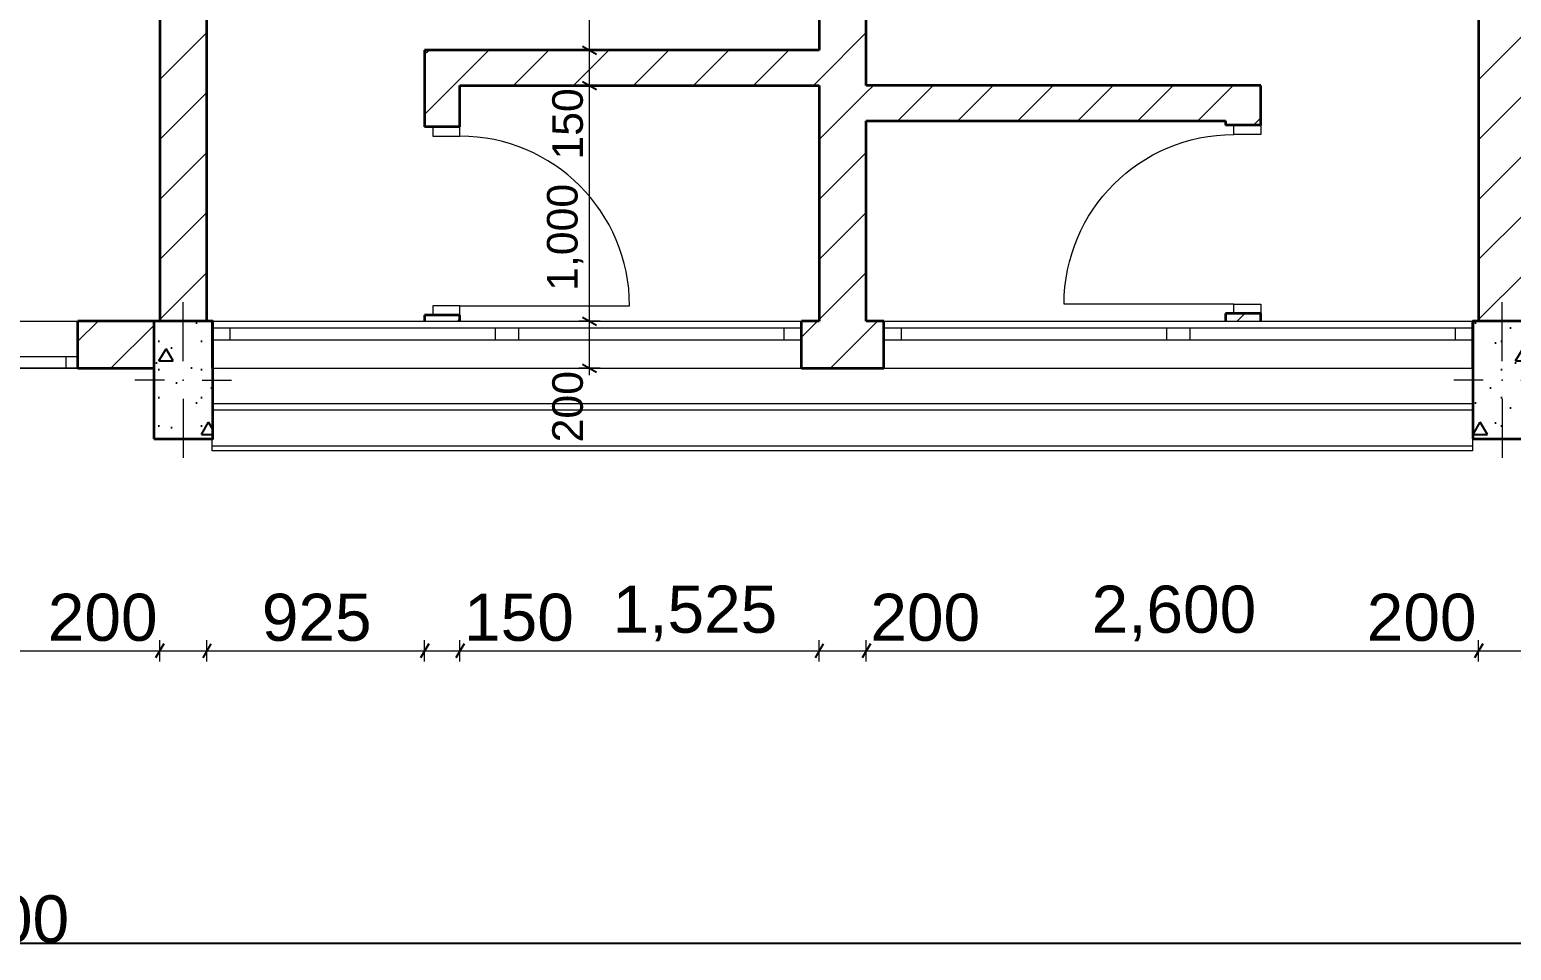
# Model space of a CAD drawing. Header units: millimetres. Extents: x 323482 to 503016, y 8175 to 72038.
# Drawn here: x 429471 to 435762, y 30234 to 34143 of the extents above; entities that cross this region are included whole.
import ezdxf

# ---------------------------------------------------------------- set-up
doc = ezdxf.new("R2010")
doc.units = ezdxf.units.MM
doc.header["$MEASUREMENT"] = 0
doc.linetypes.add('Hidden Line', pattern=[391.222223, 282.222223, -109])
for name, color, linetype in [('ARCHICAD Doors', 7, 'Continuous'), ('ARCHICAD Windows', 7, 'Continuous'), ('Dimensioning - General', 7, 'Continuous'), ('Structural - Bearing', 7, 'Continuous')]:
    doc.layers.add(name, color=color, linetype=linetype)
for name, color, linetype, lineweight, true_color in [('ARCHICAD Doors_Pen_No__23', 7, 'Continuous', 20, 0xff6600), ('ARCHICAD Doors_Pen_No__3', 7, 'Continuous', 18, 0xff6600), ('ARCHICAD Windows_Pen_No__23', 7, 'Continuous', 20, 0xff6600), ('ARCHICAD Windows_Pen_No__3', 7, 'Continuous', 18, 0xff6600), ('Dimensioning - General_Pen_No__45', 7, 'Continuous', 25, 0x40a5ff), ('Dimensioning - General_Pen_No__85', 7, 'Continuous', 20, 0x80c2ff), ('Structural - Bearing_Pen_No__107', 7, 'Continuous', 13, 0xaaaaaa), ('Structural - Bearing_Pen_No__28', 7, 'Continuous', 35, 0xa80f02), ('Structural - Bearing_Pen_No__48', 7, 'Continuous', 25, 0xa80f02), ('Structural - Bearing_Pen_No__78', 7, 'Continuous', 20, 0x00bb5e), ('Structural - Bearing_Pen_No__88', 7, 'Continuous', 20, 0xfd4435), ('Structural - Bearing_Pen_No__89', 7, 'Continuous', 20, 0x71cebe)]:
    doc.layers.add(name, color=color, linetype=linetype, lineweight=lineweight, true_color=true_color)
for name, color, linetype, lineweight in [('ARCHICAD Doors_Pen_No__27', 7, 'Continuous', 35), ('ARCHICAD Windows_Pen_No__27', 7, 'Continuous', 35), ('Dimensioning - General_Pen_No__46', 5, 'Continuous', 25), ('Structural - Bearing_Pen_No__20', 1, 'Continuous', 0), ('Structural - Bearing_Pen_No__27', 7, 'Continuous', 35)]:
    doc.layers.add(name, color=color, linetype=linetype, lineweight=lineweight)
doc.styles.add('GENERATED_STYLE_1', font='arial.ttf')
doc.dimstyles.new('GENERATED_STYLE__3', dxfattribs={"dimtxt": 300, "dimasz": 45.6, "dimexe": 0.18, "dimexo": 0.0625, "dimgap": 0.09, "dimtad": 1, "dimdec": 0, "dimzin": 0, "dimdsep": 46, "dimtxsty": 'GENERATED_STYLE_1', "dimblk": 'ARROWHEAD_2', "dimblk1": 'ARROWHEAD_2', "dimblk2": 'ARROWHEAD_2', "dimcen": 0.09, "dimse1": 1, "dimse2": 1, "dimclrd": 256, "dimclre": 256, "dimclrt": 5, "dimadec": 0, "dimazin": 0, "dimtfac": 1, "dimtdec": 4, "dimtmove": 0, "dimatfit": 3, "dimfxl": 1, "dimtolj": 1, "dimtzin": 0, "dimarcsym": 0})
doc.dimstyles.new('GENERATED_STYLE__5', dxfattribs={"dimtxt": 129.999995, "dimasz": 45.6, "dimexe": 0.18, "dimexo": 0.0625, "dimgap": 0.09, "dimtad": 1, "dimdec": 0, "dimzin": 0, "dimdsep": 46, "dimtxsty": 'GENERATED_STYLE_1', "dimblk": 'ARROWHEAD_2', "dimblk1": 'ARROWHEAD_2', "dimblk2": 'ARROWHEAD_2', "dimcen": 0.09, "dimse1": 1, "dimse2": 1, "dimclrd": 256, "dimclre": 256, "dimclrt": 5, "dimadec": 0, "dimazin": 0, "dimtfac": 1, "dimtdec": 4, "dimtmove": 0, "dimatfit": 3, "dimfxl": 1, "dimtolj": 1, "dimtzin": 0, "dimarcsym": 0})
doc.dimstyles.new('GENERATED_STYLE__6', dxfattribs={"dimtxt": 200, "dimasz": 45.6, "dimexe": 0.18, "dimexo": 0.0625, "dimgap": 0.09, "dimtad": 1, "dimtih": 1, "dimtoh": 1, "dimdec": 0, "dimzin": 0, "dimdsep": 46, "dimtxsty": 'GENERATED_STYLE_1', "dimblk": 'ARROWHEAD_2', "dimblk1": 'ARROWHEAD_2', "dimblk2": 'ARROWHEAD_2', "dimcen": 0.09, "dimse1": 1, "dimse2": 1, "dimclrd": 256, "dimclre": 256, "dimclrt": 5, "dimadec": 0, "dimazin": 0, "dimtfac": 1, "dimtdec": 4, "dimtmove": 0, "dimatfit": 3, "dimfxl": 1, "dimtolj": 1, "dimtzin": 0, "dimarcsym": 0})
pattern_1 = [(0, (0, 0), (0, 152), [])]
pattern_2 = [(45, (0, 0), (-127.27922, 127.27922), [])]
pattern_3 = [(0, (0, 0), (0, 623.5383), [60, -300]), (0, (180, 311.8), (0, 623.5383), [60, -300]), (60, (0, 0), (-540, 311.7692), [60, -300]), (60, (360, 0), (-540, 311.7692), [60, -300]), (120, (60, 0), (540, 311.7692), [60, -300]), (120, (420, 0), (540, 311.7692), [60, -300]), (0, (0, 60), (0, 120.000005), [0, -120.000005, 0, -180.000007]), (45, (60, 60), (-84.852817, 84.852817), [0, -90.000004, 0, -150.000006])]

# ---------------------------------------------------------------- blocks, each defined once
blk = doc.blocks.new('Slab_19', base_point=(430246.9, 32555.2))
at = {"layer": 'Structural - Bearing_Pen_No__78', "linetype": 'Continuous', "lineweight": 20, "true_color": 0x00bb5e}
h = blk.add_hatch(dxfattribs=at)
h.set_pattern_fill('PLANK_FLOOR', color=112, style=0, pattern_type=2)
h.set_pattern_definition(pattern_1)
h.paths.add_polyline_path([(430246.9, 32555.2), (430246.9, 32355.2), (435597.1, 32355.2), (435597.1, 32555.2)])
at = {"layer": 'Structural - Bearing_Pen_No__89', "color": 123, "linetype": 'Continuous', "lineweight": 20, "true_color": 0x71cebe, "flags": 128}
blk.add_lwpolyline([(430246.9, 32555.2), (435597.1, 32555.2), (435597.1, 32355.2), (430246.9, 32355.2)], close=True, dxfattribs=at)
blk = doc.blocks.new('Slab_20', base_point=(430246.9, 32555.2))
at = {"layer": 'Structural - Bearing_Pen_No__78', "linetype": 'Continuous', "lineweight": 20, "true_color": 0x00bb5e}
h = blk.add_hatch(dxfattribs=at)
h.set_pattern_fill('PLANK_FLOOR', color=112, style=0, pattern_type=2)
h.set_pattern_definition(pattern_1)
h.paths.add_polyline_path([(430246.9, 32555.2), (430246.9, 32355.2), (435597.1, 32355.2), (435597.1, 32555.2)])
at = {"layer": 'Structural - Bearing_Pen_No__89', "color": 123, "linetype": 'Continuous', "lineweight": 20, "true_color": 0x71cebe, "flags": 128}
blk.add_lwpolyline([(430246.9, 32555.2), (435597.1, 32555.2), (435597.1, 32355.2), (430246.9, 32355.2)], close=True, dxfattribs=at)
blk = doc.blocks.new('Slab_21', base_point=(430246.9, 32555.2))
at = {"layer": 'Structural - Bearing_Pen_No__78', "linetype": 'Continuous', "lineweight": 20, "true_color": 0x00bb5e}
h = blk.add_hatch(dxfattribs=at)
h.set_pattern_fill('PLANK_FLOOR', color=112, style=0, pattern_type=2)
h.set_pattern_definition(pattern_1)
h.paths.add_polyline_path([(430246.9, 32555.2), (430246.9, 32355.2), (435597.1, 32355.2), (435597.1, 32555.2)])
at = {"layer": 'Structural - Bearing_Pen_No__89', "color": 123, "linetype": 'Continuous', "lineweight": 20, "true_color": 0x71cebe, "flags": 128}
blk.add_lwpolyline([(430246.9, 32555.2), (435597.1, 32555.2), (435597.1, 32355.2), (430246.9, 32355.2)], close=True, dxfattribs=at)
blk = doc.blocks.new('Wall_16', base_point=(432923.3, 37055.2))
at = {"layer": 'Structural - Bearing_Pen_No__107', "linetype": 'Continuous', "lineweight": 13, "true_color": 0xaaaaaa}
h = blk.add_hatch(dxfattribs=at)
h.set_pattern_fill('MASONRY_BLOCK', color=253, style=0, pattern_type=2)
h.set_pattern_definition(pattern_2)
h.paths.add_polyline_path([(433023.3, 36955.2), (432823.3, 36955.2), (432823.3, 35954.9), (433023.3, 35954.9)])
h = blk.add_hatch(dxfattribs=at)
h.set_pattern_fill('MASONRY_BLOCK', color=253, style=0, pattern_type=2)
h.set_pattern_definition(pattern_2)
h.paths.add_polyline_path([(433023.3, 35754.9), (432823.3, 35754.9), (432823.3, 32905.2), (433023.3, 32905.2)])
at = {"layer": 'Structural - Bearing_Pen_No__27', "color": 7, "linetype": 'Continuous', "lineweight": 35, "flags": 128}
for points in [[(432823.3, 36955.2), (432823.3, 35954.9)], [(433023.3, 35954.9), (433023.3, 36955.2)], [(432823.3, 35754.9), (432823.3, 34055.7)], [(433023.3, 34905.2), (433023.3, 35754.9)], [(433023.3, 33905.7), (433023.3, 34755.2)], [(432823.3, 33905.7), (432823.3, 32905.2)], [(433023.3, 32905.2), (433023.3, 33755.7)]]:
    blk.add_lwpolyline(points, dxfattribs=at)
blk = doc.blocks.new('Wall_20', base_point=(435723.1, 32705.2))
at = {"layer": 'Structural - Bearing_Pen_No__107', "linetype": 'Continuous', "lineweight": 13, "true_color": 0xaaaaaa}
h = blk.add_hatch(dxfattribs=at)
h.set_pattern_fill('MASONRY_BLOCK', color=253, style=0, pattern_type=2)
h.set_pattern_definition(pattern_2)
h.paths.add_polyline_path([(435623.1, 32905.2), (435823.1, 32905.2), (435823.1, 36955.2), (435623.1, 36955.2)])
at = {"layer": 'Structural - Bearing_Pen_No__27', "color": 7, "linetype": 'Continuous', "lineweight": 35, "flags": 128}
for points in [[(435623.1, 36955.2), (435623.1, 35954.9)], [(435823.1, 32905.2), (435823.1, 36955.2)], [(435623.1, 35754.9), (435623.1, 32905.2)]]:
    blk.add_lwpolyline(points, dxfattribs=at)
blk = doc.blocks.new('Wall_21', base_point=(430123.4, 37055.2))
at = {"layer": 'Structural - Bearing_Pen_No__107', "linetype": 'Continuous', "lineweight": 13, "true_color": 0xaaaaaa}
h = blk.add_hatch(dxfattribs=at)
h.set_pattern_fill('MASONRY_BLOCK', color=253, style=0, pattern_type=2)
h.set_pattern_definition(pattern_2)
h.paths.add_polyline_path([(430223.4, 36955.2), (430023.4, 37155.2), (430023.4, 32905.2), (430223.4, 32905.2)])
at = {"layer": 'Structural - Bearing_Pen_No__27', "color": 7, "linetype": 'Continuous', "lineweight": 35, "flags": 128}
for points in [[(430023.4, 37155.2), (430023.4, 32905.2)], [(430223.4, 35954.9), (430223.4, 36955.2)], [(430223.4, 32905.2), (430223.4, 35754.9)]]:
    blk.add_lwpolyline(points, dxfattribs=at)
blk = doc.blocks.new('Wall_28', base_point=(432923.3, 33980.7))
at = {"layer": 'Structural - Bearing_Pen_No__107', "linetype": 'Continuous', "lineweight": 13, "true_color": 0xaaaaaa}
h = blk.add_hatch(dxfattribs=at)
h.set_pattern_fill('MASONRY_BLOCK', color=253, style=0, pattern_type=2)
h.set_pattern_definition(pattern_2)
h.paths.add_polyline_path([(432823.3, 34055.7), (431148.3, 34055.7), (431298.3, 33905.7), (432823.3, 33905.7)])
at = {"layer": 'Structural - Bearing_Pen_No__27', "color": 7, "linetype": 'Continuous', "lineweight": 35, "flags": 128}
for points in [[(432823.3, 34055.7), (431148.3, 34055.7)], [(431298.3, 33905.7), (432823.3, 33905.7)]]:
    blk.add_lwpolyline(points, dxfattribs=at)
blk = doc.blocks.new('Door 21_2')
at = {"layer": 'ARCHICAD Doors_Pen_No__23', "color": 30, "linetype": 'Continuous', "lineweight": 20, "true_color": 0xff6600}
for p, q in [((-360, 0), (-400, 0)), ((-400, 0), (-400, -115)), ((-360, -115), (-360, 0)), ((400, 0), (360, 0)), ((360, 0), (360, -115)), ((400, -115), (400, 0)), ((-400, -115), (-360, -115)), ((360, -115), (400, -115))]:
    blk.add_line(p, q, dxfattribs=at)
at = {"layer": 'ARCHICAD Doors_Pen_No__27', "color": 7, "linetype": 'Continuous', "lineweight": 35}
for p, q in [((-400, 0), (-400, -115)), ((-400, 0), (-400, -115)), ((400, 0), (400, -115)), ((400, 0), (400, -115)), ((-400, -115), (-400, -150)), ((400, -115), (400, -150))]:
    blk.add_line(p, q, dxfattribs=at)
at = {"layer": 'ARCHICAD Doors_Pen_No__3', "color": 30, "linetype": 'Continuous', "lineweight": 18, "true_color": 0xff6600}
blk.add_line((360, 0), (360, 720), dxfattribs=at)
blk.add_arc((360, 0), 720, 90, 180, dxfattribs=at)
blk = doc.blocks.new('Wall_29', base_point=(431223.3, 33980.7))
at = {"layer": 'Structural - Bearing_Pen_No__107', "linetype": 'Continuous', "lineweight": 13, "true_color": 0xaaaaaa}
h = blk.add_hatch(dxfattribs=at)
h.set_pattern_fill('MASONRY_BLOCK', color=253, style=0, pattern_type=2)
h.set_pattern_definition(pattern_2)
h.paths.add_polyline_path([(431298.3, 33905.7), (431148.3, 34055.7), (431148.3, 33730.2), (431298.3, 33730.2)])
h = blk.add_hatch(dxfattribs=at)
h.set_pattern_fill('MASONRY_BLOCK', color=253, style=0, pattern_type=2)
h.set_pattern_definition(pattern_2)
h.paths.add_polyline_path([(431148.3, 32905.2), (431298.3, 32905.2), (431298.3, 32930.2), (431148.3, 32930.2)])
at = {"layer": 'Structural - Bearing_Pen_No__27', "color": 7, "linetype": 'Continuous', "lineweight": 35}
for p, q in [((431183.3, 33730.2), (431148.3, 33730.2)), ((431298.3, 33730.2), (431183.3, 33730.2)), ((431183.3, 32930.2), (431148.3, 32930.2)), ((431298.3, 32930.2), (431183.3, 32930.2))]:
    blk.add_line(p, q, dxfattribs=at)
at = {"layer": 'Structural - Bearing_Pen_No__27', "color": 7, "linetype": 'Continuous', "lineweight": 35, "flags": 128}
for points in [[(431148.3, 34055.7), (431148.3, 33730.2)], [(431298.3, 33730.2), (431298.3, 33905.7)], [(431148.3, 32930.2), (431148.3, 32905.2)], [(431298.3, 32905.2), (431298.3, 32930.2)]]:
    blk.add_lwpolyline(points, dxfattribs=at)
at = {"layer": 'ARCHICAD Doors', "color": 21, "linetype": 'Continuous', "lineweight": 18, "true_color": 0xff9955, "zscale": 1000, "rotation": 270}
blk.add_blockref('Door 21_2', (431298.3, 33330.2), dxfattribs=at)
blk = doc.blocks.new('Wall_30', base_point=(432923.3, 33830.7))
at = {"layer": 'Structural - Bearing_Pen_No__107', "linetype": 'Continuous', "lineweight": 13, "true_color": 0xaaaaaa}
h = blk.add_hatch(dxfattribs=at)
h.set_pattern_fill('MASONRY_BLOCK', color=253, style=0, pattern_type=2)
h.set_pattern_definition(pattern_2)
h.paths.add_polyline_path([(433023.3, 33755.7), (434548.3, 33755.7), (434698.3, 33905.7), (433023.3, 33905.7)])
at = {"layer": 'Structural - Bearing_Pen_No__27', "color": 7, "linetype": 'Continuous', "lineweight": 35, "flags": 128}
for points in [[(434698.3, 33905.7), (433023.3, 33905.7)], [(433023.3, 33755.7), (434548.3, 33755.7)]]:
    blk.add_lwpolyline(points, dxfattribs=at)
blk = doc.blocks.new('Door 21_4')
at = {"layer": 'ARCHICAD Doors_Pen_No__23', "color": 30, "linetype": 'Continuous', "lineweight": 20, "true_color": 0xff6600}
for p, q in [((-360, 0), (-400, 0)), ((-400, 0), (-400, -115)), ((-360, -115), (-360, 0)), ((400, 0), (360, 0)), ((360, 0), (360, -115)), ((400, -115), (400, 0)), ((-400, -115), (-360, -115)), ((360, -115), (400, -115))]:
    blk.add_line(p, q, dxfattribs=at)
at = {"layer": 'ARCHICAD Doors_Pen_No__27', "color": 7, "linetype": 'Continuous', "lineweight": 35}
for p, q in [((-400, 0), (-400, 35)), ((-400, -115), (-400, 0)), ((-400, -115), (-400, 0)), ((400, 0), (400, 35)), ((400, -115), (400, 0)), ((400, -115), (400, 0))]:
    blk.add_line(p, q, dxfattribs=at)
at = {"layer": 'ARCHICAD Doors_Pen_No__3', "color": 30, "linetype": 'Continuous', "lineweight": 18, "true_color": 0xff6600}
blk.add_line((360, 0), (360, 720), dxfattribs=at)
blk.add_arc((360, 0), 720, 90, 180, dxfattribs=at)
blk = doc.blocks.new('Wall_31', base_point=(434623.3, 33830.7))
at = {"layer": 'Structural - Bearing_Pen_No__107', "linetype": 'Continuous', "lineweight": 13, "true_color": 0xaaaaaa}
h = blk.add_hatch(dxfattribs=at)
h.set_pattern_fill('MASONRY_BLOCK', color=253, style=0, pattern_type=2)
h.set_pattern_definition(pattern_2)
h.paths.add_polyline_path([(434698.3, 33905.7), (434548.3, 33755.7), (434548.3, 33737.4), (434698.3, 33737.4)])
h = blk.add_hatch(dxfattribs=at)
h.set_pattern_fill('MASONRY_BLOCK', color=253, style=0, pattern_type=2)
h.set_pattern_definition(pattern_2)
h.paths.add_polyline_path([(434548.3, 32937.4), (434548.3, 32905.2), (434698.3, 32905.2), (434698.3, 32937.4)])
at = {"layer": 'Structural - Bearing_Pen_No__27', "color": 7, "linetype": 'Continuous', "lineweight": 35}
for p, q in [((434583.3, 33737.4), (434548.3, 33737.4)), ((434698.3, 33737.4), (434583.3, 33737.4)), ((434583.3, 32937.4), (434548.3, 32937.4)), ((434698.3, 32937.4), (434583.3, 32937.4))]:
    blk.add_line(p, q, dxfattribs=at)
at = {"layer": 'Structural - Bearing_Pen_No__27', "color": 7, "linetype": 'Continuous', "lineweight": 35, "flags": 128}
for points in [[(434698.3, 33737.4), (434698.3, 33905.7)], [(434548.3, 33755.7), (434548.3, 33737.4)], [(434548.3, 32937.4), (434548.3, 32905.2)], [(434698.3, 32905.2), (434698.3, 32937.4)]]:
    blk.add_lwpolyline(points, dxfattribs=at)
at = {"layer": 'ARCHICAD Doors', "color": 21, "linetype": 'Continuous', "lineweight": 18, "true_color": 0xff9955, "xscale": -1, "zscale": 1000, "rotation": 90}
blk.add_blockref('Door 21_4', (434583.3, 33337.4), dxfattribs=at)
blk = doc.blocks.new('Double Sash Window 21')
at = {"layer": 'ARCHICAD Windows_Pen_No__23', "color": 30, "linetype": 'Continuous', "lineweight": 20, "true_color": 0xff6600}
for p, q in [((-1250, 0), (-1175, 0)), ((-1175, 0), (-1175, -50)), ((-50, -50), (-50, 0)), ((-50, 0), (0, 0)), ((0, 0), (50, 0)), ((50, 0), (50, -50)), ((1175, -50), (1175, 0)), ((1175, 0), (1250, 0)), ((-1175, -50), (-1250, -50)), ((0, -50), (-50, -50)), ((50, -50), (0, -50)), ((1250, -50), (1175, -50))]:
    blk.add_line(p, q, dxfattribs=at)
at = {"layer": 'ARCHICAD Windows_Pen_No__27', "color": 7, "linetype": 'Continuous', "lineweight": 35}
for p, q in [((-1250, 120), (-1250, 0)), ((1250, 120), (1250, 0)), ((-1250, 0), (-1250, -50)), ((-1250, 0), (-1250, -50)), ((1250, 0), (1250, -50)), ((1250, 0), (1250, -50)), ((-1250, -50), (-1250, -80)), ((1250, -50), (1250, -80))]:
    blk.add_line(p, q, dxfattribs=at)
at = {"layer": 'ARCHICAD Windows_Pen_No__3', "color": 30, "linetype": 'Continuous', "lineweight": 18, "true_color": 0xff6600}
for p, q in [((-1250, 120), (1250, 120)), ((-1175, 0), (-50, 0)), ((50, 0), (1175, 0)), ((-50, -50), (-1175, -50)), ((1175, -50), (50, -50)), ((-1250, -80), (1250, -80))]:
    blk.add_line(p, q, dxfattribs=at)
blk = doc.blocks.new('Wall_61', base_point=(430123.4, 32805.2))
at = {"layer": 'Structural - Bearing_Pen_No__107', "linetype": 'Continuous', "lineweight": 13, "true_color": 0xaaaaaa}
h = blk.add_hatch(dxfattribs=at)
h.set_pattern_fill('MASONRY_BLOCK', color=253, style=0, pattern_type=2)
h.set_pattern_definition(pattern_2)
h.paths.add_polyline_path([(432747.9, 32905.2), (432747.9, 32705.2), (433098.3, 32705.2), (433098.3, 32905.2)])
at = {"layer": 'Structural - Bearing_Pen_No__27', "color": 7, "linetype": 'Continuous', "lineweight": 35}
for p, q in [((430247.9, 32875.2), (430247.9, 32905.2)), ((432747.9, 32875.2), (432747.9, 32905.2)), ((433098.3, 32875.2), (433098.3, 32905.2)), ((435598.3, 32875.2), (435598.3, 32905.2)), ((430247.9, 32825.2), (430247.9, 32875.2)), ((432747.9, 32825.2), (432747.9, 32875.2)), ((433098.3, 32825.2), (433098.3, 32875.2)), ((435598.3, 32825.2), (435598.3, 32875.2)), ((430247.9, 32705.2), (430247.9, 32825.2)), ((432747.9, 32705.2), (432747.9, 32825.2)), ((433098.3, 32705.2), (433098.3, 32825.2)), ((435598.3, 32705.2), (435598.3, 32825.2))]:
    blk.add_line(p, q, dxfattribs=at)
at = {"layer": 'Structural - Bearing_Pen_No__27', "color": 7, "linetype": 'Continuous', "lineweight": 35, "flags": 128}
for points in [[(430247.9, 32905.2), (430123.4, 32905.2)], [(432823.3, 32905.2), (432747.9, 32905.2)], [(433098.3, 32905.2), (433023.3, 32905.2)], [(435623.1, 32905.2), (435598.3, 32905.2)], [(432747.9, 32705.2), (433098.3, 32705.2)]]:
    blk.add_lwpolyline(points, dxfattribs=at)
at = {"layer": 'ARCHICAD Windows', "color": 21, "linetype": 'Continuous', "lineweight": 18, "true_color": 0xff9955, "xscale": -1, "zscale": 1000, "rotation": 180}
for p in [(431497.9, 32825.2), (434348.3, 32825.2)]:
    blk.add_blockref('Double Sash Window 21', p, dxfattribs=at)
blk = doc.blocks.new('Column_20', base_point=(430123.4, 32655.2))
at = {"layer": 'Structural - Bearing_Pen_No__48', "linetype": 'Continuous', "lineweight": 25, "true_color": 0xa80f02}
h = blk.add_hatch(dxfattribs=at)
h.set_pattern_fill('STRUCTURAL_CONCRETE', color=14, style=0, pattern_type=2)
h.set_pattern_definition(pattern_3)
h.paths.add_polyline_path([(429998.4, 32405.2), (430248.4, 32405.2), (430248.4, 32905.2), (429998.4, 32905.2)])
at = {"layer": 'Structural - Bearing_Pen_No__20', "color": 1, "linetype": 'Continuous', "lineweight": 0}
for p, q in [((430123.4, 32735.2), (430123.4, 32985.2)), ((430043.4, 32655.2), (429918.4, 32655.2)), ((430203.4, 32655.2), (430328.4, 32655.2)), ((430123.4, 32575.2), (430123.4, 32325.2))]:
    blk.add_line(p, q, dxfattribs=at)
blk.add_point((430123.4, 32655.2), dxfattribs=at)
at = {"layer": 'Structural - Bearing_Pen_No__28', "color": 14, "linetype": 'Continuous', "lineweight": 35, "true_color": 0xa80f02, "flags": 128}
blk.add_lwpolyline([(429998.4, 32405.2), (430248.4, 32405.2), (430248.4, 32905.2), (429998.4, 32905.2)], close=True, dxfattribs=at)
blk = doc.blocks.new('Column_21', base_point=(435723.1, 32655.2))
at = {"layer": 'Structural - Bearing_Pen_No__48', "linetype": 'Continuous', "lineweight": 25, "true_color": 0xa80f02}
h = blk.add_hatch(dxfattribs=at)
h.set_pattern_fill('STRUCTURAL_CONCRETE', color=14, style=0, pattern_type=2)
h.set_pattern_definition(pattern_3)
h.paths.add_polyline_path([(435598.1, 32405.2), (435848.1, 32405.2), (435848.1, 32905.2), (435598.1, 32905.2)])
at = {"layer": 'Structural - Bearing_Pen_No__20', "color": 1, "linetype": 'Continuous', "lineweight": 0}
for p, q in [((435723.1, 32735.2), (435723.1, 32985.2)), ((435643.1, 32655.2), (435518.1, 32655.2)), ((435803.1, 32655.2), (435928.1, 32655.2)), ((435723.1, 32575.2), (435723.1, 32325.2))]:
    blk.add_line(p, q, dxfattribs=at)
blk.add_point((435723.1, 32655.2), dxfattribs=at)
at = {"layer": 'Structural - Bearing_Pen_No__28', "color": 14, "linetype": 'Continuous', "lineweight": 35, "true_color": 0xa80f02, "flags": 128}
blk.add_lwpolyline([(435598.1, 32405.2), (435848.1, 32405.2), (435848.1, 32905.2), (435598.1, 32905.2)], close=True, dxfattribs=at)
blk = doc.blocks.new('Column_38', base_point=(430123.4, 32655.2))
at = {"layer": 'Structural - Bearing_Pen_No__88', "color": 20, "linetype": 'Hidden Line', "lineweight": 20, "true_color": 0xfd4435, "flags": 128}
blk.add_lwpolyline([(429998.4, 32405.2), (430248.4, 32405.2), (430248.4, 32905.2), (429998.4, 32905.2)], close=True, dxfattribs=at)
blk = doc.blocks.new('Column_39', base_point=(435723.1, 32655.2))
at = {"layer": 'Structural - Bearing_Pen_No__88', "color": 20, "linetype": 'Hidden Line', "lineweight": 20, "true_color": 0xfd4435, "flags": 128}
blk.add_lwpolyline([(435598.1, 32405.2), (435848.1, 32405.2), (435848.1, 32905.2), (435598.1, 32905.2)], close=True, dxfattribs=at)
blk = doc.blocks.new('*D221')
at = {"layer": 'Dimensioning - General_Pen_No__45', "color": 161, "linetype": 'Continuous', "lineweight": 25, "true_color": 0x40a5ff, "transparency": 16777216}
for p, q in [((415846, 32922.5), (415906, 32887.9)), ((415846, 32722.5), (415906, 32687.9))]:
    blk.add_line(p, q, dxfattribs=at)
at = {"layer": 'Dimensioning - General_Pen_No__85', "color": 151, "linetype": 'Continuous', "lineweight": 20, "true_color": 0x80c2ff, "transparency": 16777216}
for p, q in [((415921, 32905.2), (415831, 32905.2)), ((415876, 32705.2), (415876, 32905.2)), ((415921, 32705.2), (415831, 32705.2)), ((415876, 32675.9), (415876, 32705.2))]:
    blk.add_line(p, q, dxfattribs=at)
at = {"layer": 'Dimensioning - General_Pen_No__46', "color": 5, "lineweight": 25, "transparency": 16777216, "insert": (415816, 32001.4), "char_height": 300, "attachment_point": 7, "rotation": 90, "style": 'GENERATED_STYLE_1'}
blk.add_mtext('\\A1;200', dxfattribs=at)
blk = doc.blocks.new('ARROWHEAD_2')
at = {"color": 0, "linetype": 'Continuous', "lineweight": 0}
for p, q in [((0, 0), (-1, 0)), ((-0.38, -0.66), (0.38, 0.66))]:
    blk.add_line(p, q, dxfattribs=at)
blk = doc.blocks.new('*D222')
at = {"layer": 'Dimensioning - General_Pen_No__45', "color": 161, "linetype": 'Continuous', "lineweight": 25, "true_color": 0x40a5ff, "transparency": 16777216}
for p, q in [((415846, 36972.5), (415906, 36937.9)), ((415846, 32922.5), (415906, 32887.9))]:
    blk.add_line(p, q, dxfattribs=at)
at = {"layer": 'Dimensioning - General_Pen_No__85', "color": 151, "linetype": 'Continuous', "lineweight": 20, "true_color": 0x80c2ff, "transparency": 16777216}
for p, q in [((415921, 36955.2), (415831, 36955.2)), ((415876, 32905.2), (415876, 36955.2)), ((415921, 32905.2), (415831, 32905.2))]:
    blk.add_line(p, q, dxfattribs=at)
at = {"layer": 'Dimensioning - General_Pen_No__46', "color": 5, "lineweight": 25, "transparency": 16777216, "char_height": 300, "attachment_point": 7, "rotation": 90, "style": 'GENERATED_STYLE_1'}
for s, insert in [('\\A1;200', (415816, 36251.4)), ('\\A1;4,050', (415816, 34072.2))]:
    blk.add_mtext(s, dxfattribs=dict(at, insert=insert))
blk = doc.blocks.new('*D239')
at = {"layer": 'Dimensioning - General_Pen_No__45', "color": 161, "linetype": 'Continuous', "lineweight": 25, "true_color": 0x40a5ff, "transparency": 16777216}
for p, q in [((415088.6, 32922.5), (415148.6, 32887.9)), ((415088.6, 32722.5), (415148.6, 32687.9))]:
    blk.add_line(p, q, dxfattribs=at)
at = {"layer": 'Dimensioning - General_Pen_No__85', "color": 151, "linetype": 'Continuous', "lineweight": 20, "true_color": 0x80c2ff, "transparency": 16777216}
for p, q in [((415163.6, 32905.2), (415073.6, 32905.2)), ((415118.6, 32705.2), (415118.6, 32905.2)), ((415163.6, 32705.2), (415073.6, 32705.2)), ((415118.6, 32675.9), (415118.6, 32705.2))]:
    blk.add_line(p, q, dxfattribs=at)
at = {"layer": 'Dimensioning - General_Pen_No__46', "color": 5, "lineweight": 25, "transparency": 16777216, "insert": (415058.6, 32001.4), "char_height": 300, "attachment_point": 7, "rotation": 90, "style": 'GENERATED_STYLE_1'}
blk.add_mtext('\\A1;200', dxfattribs=at)
blk = doc.blocks.new('*D240')
at = {"layer": 'Dimensioning - General_Pen_No__45', "color": 161, "linetype": 'Continuous', "lineweight": 25, "true_color": 0x40a5ff, "transparency": 16777216}
for p, q in [((415088.6, 43922.5), (415148.6, 43887.9)), ((415088.6, 32922.5), (415148.6, 32887.9))]:
    blk.add_line(p, q, dxfattribs=at)
at = {"layer": 'Dimensioning - General_Pen_No__85', "color": 151, "linetype": 'Continuous', "lineweight": 20, "true_color": 0x80c2ff, "transparency": 16777216}
for p, q in [((415163.6, 43905.2), (415073.6, 43905.2)), ((415118.6, 32905.2), (415118.6, 43905.2)), ((415163.6, 32905.2), (415073.6, 32905.2))]:
    blk.add_line(p, q, dxfattribs=at)
at = {"layer": 'Dimensioning - General_Pen_No__46', "color": 5, "lineweight": 25, "transparency": 16777216, "char_height": 300, "attachment_point": 7, "rotation": 90, "style": 'GENERATED_STYLE_1'}
for s, insert in [('\\A1;200', (415058.6, 43201.4)), ('\\A1;11,000', (415058.6, 37448.1))]:
    blk.add_mtext(s, dxfattribs=dict(at, insert=insert))
blk = doc.blocks.new('*D242')
at = {"layer": 'Dimensioning - General_Pen_No__45', "color": 161, "linetype": 'Continuous', "lineweight": 25, "true_color": 0x40a5ff, "transparency": 16777216}
for p, q in [((438729.7, 32922.5), (438789.7, 32887.9)), ((438729.7, 32722.5), (438789.7, 32687.9))]:
    blk.add_line(p, q, dxfattribs=at)
at = {"layer": 'Dimensioning - General_Pen_No__85', "color": 151, "linetype": 'Continuous', "lineweight": 20, "true_color": 0x80c2ff, "transparency": 16777216}
for p, q in [((438804.7, 32905.2), (438714.7, 32905.2)), ((438759.7, 32705.2), (438759.7, 32905.2)), ((438804.7, 32705.2), (438714.7, 32705.2)), ((438759.7, 32675.9), (438759.7, 32705.2))]:
    blk.add_line(p, q, dxfattribs=at)
at = {"layer": 'Dimensioning - General_Pen_No__46', "color": 5, "lineweight": 25, "transparency": 16777216, "insert": (438733.7, 32390.4), "char_height": 130, "attachment_point": 7, "rotation": 90, "style": 'GENERATED_STYLE_1'}
blk.add_mtext('\\A1;200', dxfattribs=at)
blk = doc.blocks.new('*D243')
at = {"layer": 'Dimensioning - General_Pen_No__45', "color": 161, "linetype": 'Continuous', "lineweight": 25, "true_color": 0x40a5ff, "transparency": 16777216}
for p, q in [((438729.7, 38322.5), (438789.7, 38287.9)), ((438729.7, 32922.5), (438789.7, 32887.9))]:
    blk.add_line(p, q, dxfattribs=at)
at = {"layer": 'Dimensioning - General_Pen_No__85', "color": 151, "linetype": 'Continuous', "lineweight": 20, "true_color": 0x80c2ff, "transparency": 16777216}
for p, q in [((438804.7, 38305.2), (438714.7, 38305.2)), ((438759.7, 32905.2), (438759.7, 38305.2)), ((438804.7, 32905.2), (438714.7, 32905.2))]:
    blk.add_line(p, q, dxfattribs=at)
at = {"layer": 'Dimensioning - General_Pen_No__46', "color": 5, "lineweight": 25, "transparency": 16777216, "char_height": 130, "attachment_point": 7, "rotation": 90, "style": 'GENERATED_STYLE_1'}
for s, insert in [('\\A1;200', (438733.7, 37990.4)), ('\\A1;5,400', (438733.7, 35233.4))]:
    blk.add_mtext(s, dxfattribs=dict(at, insert=insert))
blk = doc.blocks.new('*D251')
at = {"layer": 'Dimensioning - General_Pen_No__45', "color": 161, "linetype": 'Continuous', "lineweight": 25, "true_color": 0x40a5ff, "transparency": 16777216}
for p, q in [((427840.7, 31535.1), (427806.1, 31475.1)), ((430040.7, 31535.1), (430006.1, 31475.1))]:
    blk.add_line(p, q, dxfattribs=at)
at = {"layer": 'Dimensioning - General_Pen_No__85', "color": 151, "linetype": 'Continuous', "lineweight": 20, "true_color": 0x80c2ff, "transparency": 16777216}
for p, q in [((427823.4, 31460.1), (427823.4, 31550.1)), ((430023.4, 31460.1), (430023.4, 31550.1)), ((427823.4, 31505.1), (430023.4, 31505.1))]:
    blk.add_line(p, q, dxfattribs=at)
at = {"layer": 'Dimensioning - General_Pen_No__46', "color": 5, "lineweight": 25, "transparency": 16777216, "char_height": 200, "attachment_point": 7, "style": 'GENERATED_STYLE_1'}
for s, insert in [('\\A1;2,200', (428351.4, 31545.1)), ('\\A1;200', (429548.4, 31545.1))]:
    blk.add_mtext(s, dxfattribs=dict(at, insert=insert))
blk = doc.blocks.new('*D252')
at = {"layer": 'Dimensioning - General_Pen_No__45', "color": 161, "linetype": 'Continuous', "lineweight": 25, "true_color": 0x40a5ff, "transparency": 16777216}
for p, q in [((430040.7, 31535.1), (430006.1, 31475.1)), ((430240.7, 31535.1), (430206.1, 31475.1))]:
    blk.add_line(p, q, dxfattribs=at)
at = {"layer": 'Dimensioning - General_Pen_No__85', "color": 151, "linetype": 'Continuous', "lineweight": 20, "true_color": 0x80c2ff, "transparency": 16777216}
for p, q in [((430023.4, 31460.1), (430023.4, 31550.1)), ((430223.4, 31460.1), (430223.4, 31550.1)), ((430023.4, 31505.1), (430223.4, 31505.1))]:
    blk.add_line(p, q, dxfattribs=at)
blk = doc.blocks.new('*D253')
at = {"layer": 'Dimensioning - General_Pen_No__45', "color": 161, "linetype": 'Continuous', "lineweight": 25, "true_color": 0x40a5ff, "transparency": 16777216}
for p, q in [((430240.7, 31535.1), (430206.1, 31475.1)), ((431165.6, 31535.1), (431131, 31475.1))]:
    blk.add_line(p, q, dxfattribs=at)
at = {"layer": 'Dimensioning - General_Pen_No__85', "color": 151, "linetype": 'Continuous', "lineweight": 20, "true_color": 0x80c2ff, "transparency": 16777216}
for p, q in [((430223.4, 31460.1), (430223.4, 31550.1)), ((431148.3, 31460.1), (431148.3, 31550.1)), ((430223.4, 31505.1), (431148.3, 31505.1))]:
    blk.add_line(p, q, dxfattribs=at)
at = {"layer": 'Dimensioning - General_Pen_No__46', "color": 5, "lineweight": 25, "transparency": 16777216, "insert": (430457, 31545.1), "char_height": 200, "attachment_point": 7, "style": 'GENERATED_STYLE_1'}
blk.add_mtext('\\A1;925', dxfattribs=at)
blk = doc.blocks.new('*D254')
at = {"layer": 'Dimensioning - General_Pen_No__45', "color": 161, "linetype": 'Continuous', "lineweight": 25, "true_color": 0x40a5ff, "transparency": 16777216}
for p, q in [((431165.6, 31535.1), (431131, 31475.1)), ((431315.6, 31535.1), (431281, 31475.1))]:
    blk.add_line(p, q, dxfattribs=at)
at = {"layer": 'Dimensioning - General_Pen_No__85', "color": 151, "linetype": 'Continuous', "lineweight": 20, "true_color": 0x80c2ff, "transparency": 16777216}
for p, q in [((431148.3, 31460.1), (431148.3, 31550.1)), ((431298.3, 31460.1), (431298.3, 31550.1)), ((431148.3, 31505.1), (431298.3, 31505.1))]:
    blk.add_line(p, q, dxfattribs=at)
blk = doc.blocks.new('*D255')
at = {"layer": 'Dimensioning - General_Pen_No__45', "color": 161, "linetype": 'Continuous', "lineweight": 25, "true_color": 0x40a5ff, "transparency": 16777216}
for p, q in [((431315.6, 31535.1), (431281, 31475.1)), ((432840.6, 31535.1), (432806, 31475.1))]:
    blk.add_line(p, q, dxfattribs=at)
at = {"layer": 'Dimensioning - General_Pen_No__85', "color": 151, "linetype": 'Continuous', "lineweight": 20, "true_color": 0x80c2ff, "transparency": 16777216}
for p, q in [((431298.3, 31460.1), (431298.3, 31550.1)), ((432823.3, 31460.1), (432823.3, 31550.1)), ((431298.3, 31505.1), (432823.3, 31505.1))]:
    blk.add_line(p, q, dxfattribs=at)
at = {"layer": 'Dimensioning - General_Pen_No__46', "color": 5, "lineweight": 25, "transparency": 16777216, "char_height": 200, "attachment_point": 7, "style": 'GENERATED_STYLE_1'}
for s, insert in [('\\A1;1,525', (431946.4, 31545.1)), ('\\A1;150', (431315.6, 31545.1))]:
    blk.add_mtext(s, dxfattribs=dict(at, insert=insert))
blk = doc.blocks.new('*D256')
at = {"layer": 'Dimensioning - General_Pen_No__45', "color": 161, "linetype": 'Continuous', "lineweight": 25, "true_color": 0x40a5ff, "transparency": 16777216}
for p, q in [((432840.6, 31535.1), (432806, 31475.1)), ((433040.6, 31535.1), (433006, 31475.1))]:
    blk.add_line(p, q, dxfattribs=at)
at = {"layer": 'Dimensioning - General_Pen_No__85', "color": 151, "linetype": 'Continuous', "lineweight": 20, "true_color": 0x80c2ff, "transparency": 16777216}
for p, q in [((432823.3, 31460.1), (432823.3, 31550.1)), ((433023.3, 31460.1), (433023.3, 31550.1)), ((432823.3, 31505.1), (433023.3, 31505.1))]:
    blk.add_line(p, q, dxfattribs=at)
blk = doc.blocks.new('*D257')
at = {"layer": 'Dimensioning - General_Pen_No__45', "color": 161, "linetype": 'Continuous', "lineweight": 25, "true_color": 0x40a5ff, "transparency": 16777216}
for p, q in [((433040.6, 31535.1), (433006, 31475.1)), ((435640.4, 31535.1), (435605.8, 31475.1))]:
    blk.add_line(p, q, dxfattribs=at)
at = {"layer": 'Dimensioning - General_Pen_No__85', "color": 151, "linetype": 'Continuous', "lineweight": 20, "true_color": 0x80c2ff, "transparency": 16777216}
for p, q in [((433023.3, 31460.1), (433023.3, 31550.1)), ((435623.1, 31460.1), (435623.1, 31550.1)), ((433023.3, 31505.1), (435623.1, 31505.1))]:
    blk.add_line(p, q, dxfattribs=at)
at = {"layer": 'Dimensioning - General_Pen_No__46', "color": 5, "lineweight": 25, "transparency": 16777216, "char_height": 200, "attachment_point": 7, "style": 'GENERATED_STYLE_1'}
for s, insert in [('\\A1;2,600', (433980, 31545.1)), ('\\A1;200', (433040.6, 31545.1)), ('\\A1;200', (435148.1, 31545.1))]:
    blk.add_mtext(s, dxfattribs=dict(at, insert=insert))
blk = doc.blocks.new('*D258')
at = {"layer": 'Dimensioning - General_Pen_No__45', "color": 161, "linetype": 'Continuous', "lineweight": 25, "true_color": 0x40a5ff, "transparency": 16777216}
for p, q in [((435640.4, 31535.1), (435605.8, 31475.1)), ((435840.4, 31535.1), (435805.8, 31475.1))]:
    blk.add_line(p, q, dxfattribs=at)
at = {"layer": 'Dimensioning - General_Pen_No__85', "color": 151, "linetype": 'Continuous', "lineweight": 20, "true_color": 0x80c2ff, "transparency": 16777216}
for p, q in [((435623.1, 31460.1), (435623.1, 31550.1)), ((435823.1, 31460.1), (435823.1, 31550.1)), ((435623.1, 31505.1), (435823.1, 31505.1))]:
    blk.add_line(p, q, dxfattribs=at)
blk = doc.blocks.new('*D262')
at = {"layer": 'Defpoints', "color": 0, "linetype": 'Continuous', "transparency": 16777216}
for p in [(417167.2, 37589.8), (441767.2, 37589.8), (441767.2, 30263.7)]:
    blk.add_point(p, dxfattribs=at)
at = {"layer": 'Dimensioning - General', "color": 151, "linetype": 'Continuous', "lineweight": -2, "true_color": 0x80c2ff, "transparency": 16777216}
blk.add_line((417212.8, 30263.7), (441721.6, 30263.7), dxfattribs=at)
at = {"layer": 'Dimensioning - General', "color": 151, "linetype": 'Continuous', "lineweight": -2, "true_color": 0x80c2ff, "transparency": 16777216, "xscale": 45.6, "yscale": 45.6, "zscale": 45.6, "rotation": 180}
blk.add_blockref('ARROWHEAD_2', (417167.2, 30263.7), dxfattribs=at)
at = {"layer": 'Dimensioning - General', "color": 151, "linetype": 'Continuous', "lineweight": -2, "true_color": 0x80c2ff, "transparency": 16777216, "xscale": 45.6, "yscale": 45.6, "zscale": 45.6}
blk.add_blockref('ARROWHEAD_2', (441767.2, 30263.7), dxfattribs=at)
at = {"layer": 'Dimensioning - General', "color": 5, "linetype": 'Continuous', "lineweight": 20, "transparency": 16777216, "insert": (429250.6, 30365.9), "char_height": 200, "attachment_point": 5, "style": 'GENERATED_STYLE_1'}
blk.add_mtext('\\A1;24600', dxfattribs=at)
blk = doc.blocks.new('*D266')
at = {"layer": 'Dimensioning - General_Pen_No__45', "color": 161, "linetype": 'Continuous', "lineweight": 25, "true_color": 0x40a5ff, "transparency": 16777216}
for p, q in [((431817.9, 32922.5), (431877.9, 32887.9)), ((431817.9, 32722.5), (431877.9, 32687.9))]:
    blk.add_line(p, q, dxfattribs=at)
at = {"layer": 'Dimensioning - General_Pen_No__85', "color": 151, "linetype": 'Continuous', "lineweight": 20, "true_color": 0x80c2ff, "transparency": 16777216}
for p, q in [((431892.9, 32905.2), (431802.9, 32905.2)), ((431847.9, 32705.2), (431847.9, 32905.2)), ((431892.9, 32705.2), (431802.9, 32705.2)), ((431847.9, 32675.9), (431847.9, 32705.2))]:
    blk.add_line(p, q, dxfattribs=at)
at = {"layer": 'Dimensioning - General_Pen_No__46', "color": 5, "lineweight": 25, "transparency": 16777216, "insert": (431821.9, 32390.4), "char_height": 130, "attachment_point": 7, "rotation": 90, "style": 'GENERATED_STYLE_1'}
blk.add_mtext('\\A1;200', dxfattribs=at)
blk = doc.blocks.new('*D267')
at = {"layer": 'Dimensioning - General_Pen_No__45', "color": 161, "linetype": 'Continuous', "lineweight": 25, "true_color": 0x40a5ff, "transparency": 16777216}
for p, q in [((431817.9, 33923), (431877.9, 33888.4)), ((431817.9, 32922.5), (431877.9, 32887.9))]:
    blk.add_line(p, q, dxfattribs=at)
at = {"layer": 'Dimensioning - General_Pen_No__85', "color": 151, "linetype": 'Continuous', "lineweight": 20, "true_color": 0x80c2ff, "transparency": 16777216}
for p, q in [((431892.9, 33905.7), (431802.9, 33905.7)), ((431847.9, 32905.2), (431847.9, 33905.7)), ((431892.9, 32905.2), (431802.9, 32905.2))]:
    blk.add_line(p, q, dxfattribs=at)
at = {"layer": 'Dimensioning - General_Pen_No__46', "color": 5, "lineweight": 25, "transparency": 16777216, "char_height": 130, "attachment_point": 7, "rotation": 90, "style": 'GENERATED_STYLE_1'}
for s, insert in [('\\A1;150', (431821.9, 33590.9)), ('\\A1;1,000', (431821.9, 33033.6))]:
    blk.add_mtext(s, dxfattribs=dict(at, insert=insert))
blk = doc.blocks.new('*D268')
at = {"layer": 'Dimensioning - General_Pen_No__45', "color": 161, "linetype": 'Continuous', "lineweight": 25, "true_color": 0x40a5ff, "transparency": 16777216}
for p, q in [((431817.9, 34073), (431877.9, 34038.4)), ((431817.9, 33923), (431877.9, 33888.4))]:
    blk.add_line(p, q, dxfattribs=at)
at = {"layer": 'Dimensioning - General_Pen_No__85', "color": 151, "linetype": 'Continuous', "lineweight": 20, "true_color": 0x80c2ff, "transparency": 16777216}
for p, q in [((431892.9, 34055.7), (431802.9, 34055.7)), ((431847.9, 33905.7), (431847.9, 34055.7)), ((431892.9, 33905.7), (431802.9, 33905.7))]:
    blk.add_line(p, q, dxfattribs=at)
blk = doc.blocks.new('*D269')
at = {"layer": 'Dimensioning - General_Pen_No__45', "color": 161, "linetype": 'Continuous', "lineweight": 25, "true_color": 0x40a5ff, "transparency": 16777216}
for p, q in [((431817.9, 34772.5), (431877.9, 34737.9)), ((431817.9, 34073), (431877.9, 34038.4))]:
    blk.add_line(p, q, dxfattribs=at)
at = {"layer": 'Dimensioning - General_Pen_No__85', "color": 151, "linetype": 'Continuous', "lineweight": 20, "true_color": 0x80c2ff, "transparency": 16777216}
for p, q in [((431892.9, 34755.2), (431802.9, 34755.2)), ((431847.9, 34055.7), (431847.9, 34755.2)), ((431892.9, 34055.7), (431802.9, 34055.7))]:
    blk.add_line(p, q, dxfattribs=at)
at = {"layer": 'Dimensioning - General_Pen_No__46', "color": 5, "lineweight": 25, "transparency": 16777216, "insert": (431821.9, 34256.7), "char_height": 130, "attachment_point": 7, "rotation": 90, "style": 'GENERATED_STYLE_1'}
blk.add_mtext('\\A1;700', dxfattribs=at)
blk = doc.blocks.new('Vertical Multi-Sash Window 21')
at = {"layer": 'ARCHICAD Windows_Pen_No__23', "color": 30, "linetype": 'Continuous', "lineweight": 20, "true_color": 0xff6600}
for p, q in [((-750, 0), (-700, 0)), ((-700, 0), (-700, -50)), ((700, -50), (700, 0)), ((700, 0), (750, 0)), ((-700, -50), (-750, -50)), ((750, -50), (700, -50))]:
    blk.add_line(p, q, dxfattribs=at)
at = {"layer": 'ARCHICAD Windows_Pen_No__27', "color": 7, "linetype": 'Continuous', "lineweight": 35}
for p, q in [((-750, 0), (-750, 150)), ((750, 0), (750, 150)), ((-750, -50), (-750, 0)), ((-750, -50), (-750, 0)), ((750, -50), (750, 0)), ((750, -50), (750, 0))]:
    blk.add_line(p, q, dxfattribs=at)
at = {"layer": 'ARCHICAD Windows_Pen_No__3', "color": 30, "linetype": 'Continuous', "lineweight": 18, "true_color": 0xff6600}
for p, q in [((-750, 150), (750, 150)), ((-700, 0), (700, 0)), ((-750, -50), (750, -50)), ((700, -50), (-700, -50))]:
    blk.add_line(p, q, dxfattribs=at)

msp = doc.modelspace()

# ---------------------------------------------------------------- hatches: boundary and pattern name
at = {"layer": 'Structural - Bearing_Pen_No__107', "linetype": 'Continuous', "lineweight": 13, "true_color": 0xaaaaaa}
h = msp.add_hatch(dxfattribs=at)
h.set_pattern_fill('MASONRY_BLOCK', color=253, style=0, pattern_type=2)
h.set_pattern_definition(pattern_2)
h.paths.add_polyline_path([(429998.4, 32905.2), (429676.4, 32905.2), (429676.4, 32705.2), (429998.4, 32705.2)])

# ---------------------------------------------------------------- linework, layer by layer
at = {"layer": 'Structural - Bearing_Pen_No__27', "color": 7, "linetype": 'Continuous', "lineweight": 35}
for p, q in [((429676.4, 32755.2), (429676.4, 32905.2)), ((429676.4, 32705.2), (429676.4, 32755.2))]:
    msp.add_line(p, q, dxfattribs=at)
at = {"layer": 'Structural - Bearing_Pen_No__27', "color": 7, "linetype": 'Continuous', "lineweight": 35, "flags": 128}
for points in [[(430123.4, 32905.2), (429676.4, 32905.2)], [(429676.4, 32705.2), (429998.4, 32705.2)]]:
    msp.add_lwpolyline(points, dxfattribs=at)

# ---------------------------------------------------------------- block references
at = {"layer": 'ARCHICAD Windows', "color": 21, "linetype": 'Continuous', "lineweight": 18, "true_color": 0xff9955, "zscale": 1000}
msp.add_blockref('Vertical Multi-Sash Window 21', (428926.4, 32755.2), dxfattribs=at)
at = {"layer": 'Structural - Bearing', "color": 7, "lineweight": 35}
for name, p in [('Wall_21', (430123.4, 37055.2)), ('Wall_16', (432923.3, 37055.2)), ('Wall_20', (435723.1, 32705.2)), ('Wall_28', (432923.3, 33980.7)), ('Wall_29', (431223.3, 33980.7)), ('Wall_30', (432923.3, 33830.7)), ('Wall_31', (434623.3, 33830.7)), ('Wall_61', (430123.4, 32805.2))]:
    msp.add_blockref(name, p, dxfattribs=at)
at = {"layer": 'Structural - Bearing', "color": 14, "lineweight": 35, "true_color": 0xa80f02}
for name, p in [('Column_20', (430123.4, 32655.2)), ('Column_21', (435723.1, 32655.2)), ('Column_38', (430123.4, 32655.2)), ('Column_39', (435723.1, 32655.2))]:
    msp.add_blockref(name, p, dxfattribs=at)
at = {"layer": 'Structural - Bearing', "color": 123, "linetype": 'Continuous', "lineweight": 20, "true_color": 0x71cebe}
for name in ['Slab_19', 'Slab_20', 'Slab_21']:
    msp.add_blockref(name, (430246.9, 32555.2), dxfattribs=at)

# ---------------------------------------------------------------- dimensions: what is measured, and where the dimension line sits
at = {"layer": 'Dimensioning - General', "color": 151, "linetype": 'Continuous', "lineweight": 20, "true_color": 0x80c2ff}
for base, p1, p2, dimstyle, picture, middle in [((415118.6, 43905.2), (435723.3, 32905.2), (428923.1, 43905.2), 'GENERATED_STYLE__3', '*D240', (414908.6, 38095.6)), ((438759.7, 38305.2), (435723.3, 32905.2), (422123.3, 38305.2), 'GENERATED_STYLE__5', '*D243', (438668.7, 35463)), ((415876, 36955.2), (435723.3, 32905.2), (422123.3, 36955.2), 'GENERATED_STYLE__3', '*D222', (415666, 34602)), ((431847.8955, 34755.2242), (432073.3066, 34055.6715), (433243.0938, 34755.2242), 'GENERATED_STYLE__5', '*D269', (431756.8955, 34409.7808)), ((431847.9, 34055.7), (432073.3, 33905.7), (432073.3, 34055.7), 'GENERATED_STYLE__5', '*D268', (431756.9, 33743.9)), ((431847.8955, 33905.6715), (435723.2678, 32905.2242), (432073.3066, 33905.6715), 'GENERATED_STYLE__5', '*D267', (431756.8955, 33263.2376)), ((415118.6, 32905.2), (435723.3, 32705.2), (435723.3, 32905.2), 'GENERATED_STYLE__3', '*D239', (414908.6, 32354.7)), ((415876, 32905.2), (435723.3, 32705.2), (435723.3, 32905.2), 'GENERATED_STYLE__3', '*D221', (415666, 32354.7)), ((431847.9, 32905.2), (435723.3, 32705.2), (435723.3, 32905.2), 'GENERATED_STYLE__5', '*D266', (431756.9, 32543.5)), ((438759.7, 32905.2), (435723.3, 32705.2), (435723.3, 32905.2), 'GENERATED_STYLE__5', '*D242', (438668.7, 32543.5))]:
    dim = msp.add_linear_dim(base=base, p1=p1, p2=p2, angle=90, dimstyle=dimstyle, dxfattribs=at)
    dim.commit()
    dim.dimension.update_dxf_attribs({"geometry": picture, "text_midpoint": middle, "dimtype": 160, "text_rotation": 90})
for base, p1, p2, picture, middle in [((441767.2, 30263.7), (417167.2, 37589.8), (441767.2, 37589.8), '*D262', (429250.6, 30263.7)), ((430023.4, 31505.1), (427823.4, 34930.2), (430023.4, 34930.9), '*D251', (428704.6, 31645.1)), ((430223.4, 31505.1), (430023.4, 34930.9), (430223.4, 34930.9), '*D252', (429783.9, 31645.1)), ((431148.3, 31505.1), (430223.4, 34930.9), (431148.3, 33342.9), '*D253', (430692.5, 31645.1)), ((432823.3, 31505.1), (431298.3, 33342.9), (432823.3, 34930.2), '*D255', (432299.7, 31645.1)), ((433023.3, 31505.1), (432823.3, 34930.2), (433023.3, 34930.2), '*D256', (433276.1, 31645.1)), ((435623.1, 31505.1), (433023.3, 34930.2), (435623.1, 34880.2), '*D257', (434333.2, 31645.1)), ((435823.1, 31505.1), (435623.1, 34880.2), (435823.1, 34880.2), '*D258', (435383.6, 31645.1)), ((431298.3, 31505.1), (431148.3, 33342.9), (431298.3, 33342.9), '*D254', (431551.1, 31645.1))]:
    dim = msp.add_linear_dim(base=base, p1=p1, p2=p2, dimstyle='GENERATED_STYLE__6', dxfattribs=at)
    dim.commit()
    dim.dimension.update_dxf_attribs({"geometry": picture, "text_midpoint": middle, "dimtype": 160})

doc.saveas('drawing.dxf')
